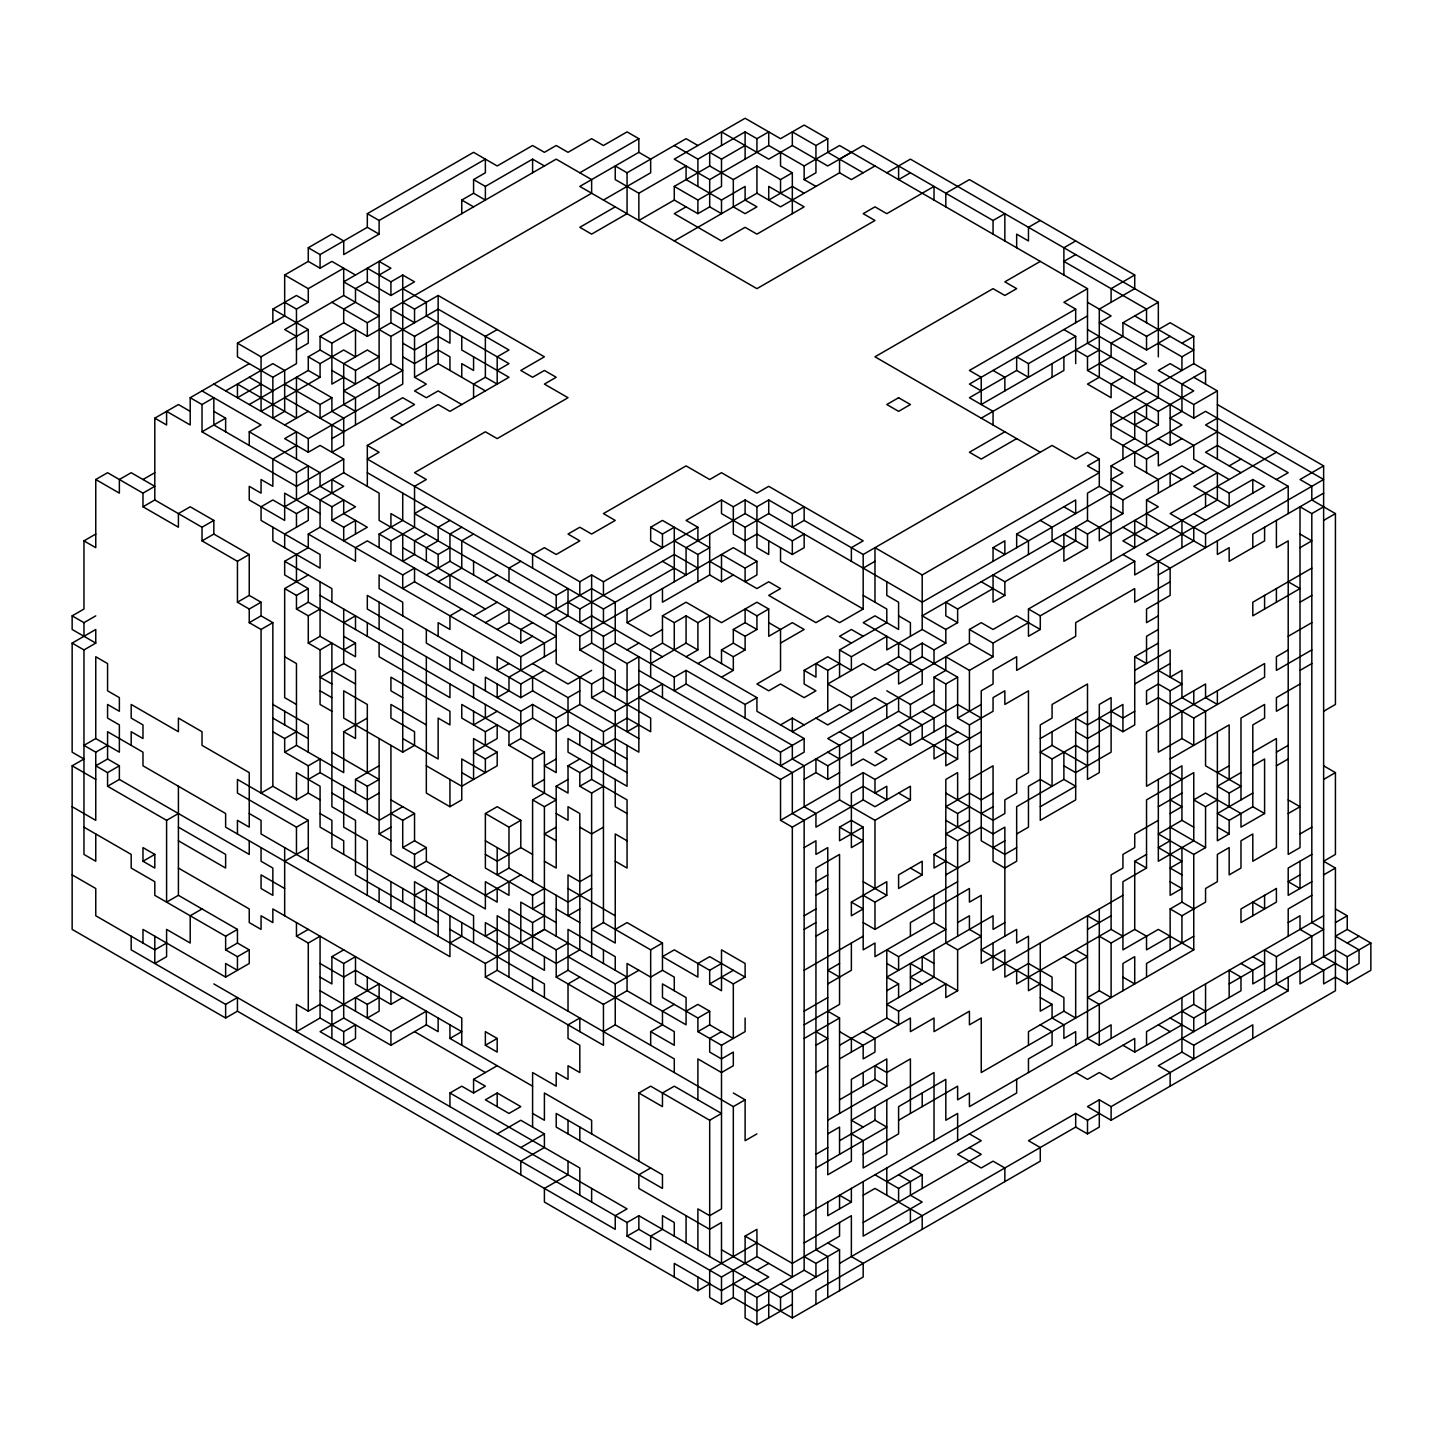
<?xml version="1.0" encoding="UTF-8"?>
<svg xmlns="http://www.w3.org/2000/svg" width="1443" height="1443" viewBox="0 0 1443 1443"><rect width="100%" height="100%" fill="white"/><g stroke="black" fill="none" stroke-linecap="round" stroke-linejoin="round"><path stroke-width="1.5" d="M331.89 302.29L367.316 322.745L379.112 315.927L343.705 295.472L343.705 268.218L308.279 288.654L308.279 302.29L296.464 309.109L296.464 363.636L272.853 377.272L237.446 356.818L237.446 343.181L284.668 315.927L284.668 275.018L308.279 261.399L308.279 247.763L331.89 234.127L343.705 240.945L343.705 254.581L379.112 234.127L379.112 220.49L485.371 159.145L485.371 172.781L473.575 179.599L473.575 193.236L461.76 200.054L461.76 213.672M379.112 234.127L367.316 227.309L367.316 213.672L473.575 152.327L497.186 165.963L532.593 145.509L544.408 152.327L556.204 145.509L568.019 152.327L591.63 138.69L603.445 145.509L627.056 131.89L638.852 138.69L638.852 152.327L650.667 159.145L650.667 172.781L603.445 200.054M308.279 247.763L320.075 254.581L367.316 227.309M308.279 261.399L320.075 268.218L331.89 261.399L355.501 275.018M272.853 322.745L272.853 309.109L296.464 295.472L308.279 302.29M473.575 179.599L485.371 186.418L532.593 159.145L544.408 165.963M343.705 295.472L284.668 329.563L296.464 336.381M367.316 281.836L367.316 268.218L390.927 281.836L402.723 275.018L414.538 281.836L390.927 295.472L367.316 281.836L355.501 288.654L355.501 302.29L343.705 309.109L343.705 322.745L367.316 336.381L390.927 322.745L390.927 309.109L591.63 193.236L591.63 179.599L556.204 159.145L343.705 281.836L379.112 302.29M379.112 275.018L390.927 268.218L379.112 261.399L379.112 370.454M202.02 527.236L202.02 540.872L237.446 561.309L237.446 602.218L249.242 595.4L249.242 554.491L213.835 534.054L213.835 520.418L202.02 527.236L154.798 499.963L154.798 418.163L178.409 404.545L190.205 411.345M154.798 418.163L166.594 424.982L166.594 411.345L190.205 424.982L190.205 397.727L249.242 363.636M237.446 343.181L261.057 356.818L308.279 329.563L308.279 343.181L296.464 350M579.815 172.781L638.852 138.69M190.205 397.727L202.02 404.527L213.835 397.727L213.835 424.982L296.464 472.691L308.279 465.891L308.279 493.145L331.89 506.782L343.705 499.963L343.705 513.6L367.316 527.236L343.705 540.872L343.705 527.236L355.501 520.418L355.501 534.054M225.631 390.909L272.853 363.636L284.668 370.454L284.668 411.345L272.853 418.163L272.853 377.272M331.89 370.454L355.501 384.091L355.501 370.454L320.075 350L320.075 336.381L343.705 322.745M638.852 152.327L579.815 186.418L756.926 288.654L874.981 220.49L863.185 213.672L874.981 206.854L886.796 213.672L934.018 186.418L934.018 200.054M95.761 479.509L107.576 472.709L142.983 493.145L154.798 486.327L131.187 472.709L119.372 479.509L119.372 493.145L95.761 479.509L95.761 547.691L83.965 540.872L83.965 609.036L72.15 615.854L72.15 629.473L95.761 643.109L95.761 629.473L72.15 643.109L72.15 752.182L83.965 759L72.15 765.8L72.15 929.4L225.631 1018.018L237.446 1011.2L615.241 1229.328L615.241 1215.691L627.056 1208.873L320.075 1031.655L343.705 1018.018L390.927 1045.273L426.334 1024.837L438.149 1031.655L438.149 1018.018M261.057 384.091L237.446 397.727L237.446 384.091L296.464 418.163L296.464 377.272L331.89 397.727L331.89 411.345L343.705 418.163L343.705 445.436L331.89 452.254L331.89 424.982M249.242 404.545L308.279 370.454L308.279 356.818L320.075 350M320.075 336.381L331.89 343.181L355.501 329.563L355.501 356.818L343.705 350L320.075 363.636L308.279 356.818M792.333 213.672L792.333 172.781L780.537 179.599L756.926 165.963L733.315 179.599L733.315 206.854L745.111 213.672L756.926 206.854L745.111 200.054L745.111 186.418L721.5 200.054L686.074 179.599L686.074 165.963L638.852 193.236L615.241 179.599L615.241 165.963L627.056 172.781L686.074 138.69L697.889 145.509M202.02 404.527L202.02 431.8L225.631 418.163L225.631 431.8M402.723 302.29L414.538 309.109L438.149 295.472L544.408 356.818L520.797 370.454L532.593 377.272L544.408 370.454L556.204 377.272L544.408 384.091L568.019 397.727L497.186 438.618L485.371 431.8L414.538 472.691L426.334 479.509L414.538 486.327L414.538 527.236L390.927 540.854L379.112 534.054L379.112 547.673M142.983 479.509L154.798 472.709M320.075 363.636L320.075 377.272L261.057 411.345L261.057 356.818M379.112 329.563L390.927 336.381L438.149 309.109L508.982 350L497.186 356.818L497.186 384.091L485.371 377.272L473.575 384.091L473.575 397.727M615.241 206.854L579.815 227.309L591.63 234.127L627.056 213.672L627.056 172.781M674.278 145.509L697.889 159.145L745.111 131.89L756.926 138.69L768.722 131.89L768.722 145.509L709.685 179.599L674.278 159.145L745.111 118.254L780.537 138.69L804.148 125.072L827.759 138.69L827.759 152.327L863.185 172.781M249.242 445.436L249.242 431.8L261.057 424.982L202.02 390.909M343.705 377.272L331.89 384.091L331.89 343.181M355.501 370.454L379.112 356.818L367.316 350L343.705 363.636L343.705 404.545L355.501 411.345M390.927 322.745L414.538 336.381L438.149 322.745M638.852 193.236L638.852 220.49L674.278 200.054L674.278 186.418L709.685 165.963L733.315 179.599M709.685 165.963L709.685 152.327L721.5 159.145L745.111 145.509M83.965 540.872L95.761 534.054M142.983 493.145L142.983 506.782L154.798 499.963M284.668 424.982L308.279 411.345M284.668 384.091L320.075 404.527L331.89 397.727M320.075 404.527L320.075 418.163L402.723 370.454L390.927 363.636L343.705 390.909L355.501 397.727L355.501 424.982M686.074 206.854L674.278 213.672L721.5 240.945L745.111 227.309L756.926 234.127L804.148 206.854L768.722 186.418L768.722 200.054L792.333 186.418L804.148 193.236M674.278 186.418L697.889 200.054L721.5 186.418L721.5 159.145M827.759 138.69L815.944 145.509L792.333 131.89L792.333 145.509L768.722 159.145L721.5 131.89L721.5 145.509M296.464 445.436L272.853 459.072L272.853 486.327L261.057 479.509L261.057 493.145L249.242 486.327L249.242 499.963L284.668 520.418L284.668 493.145L320.075 513.6M213.835 384.091L308.279 438.618L402.723 384.091L402.723 275.018M414.538 336.381L414.538 377.272L438.149 363.636L485.371 390.909M497.186 329.563L485.371 336.381L485.371 377.272M674.278 200.054L697.889 213.672L709.685 206.854L721.5 213.672L721.5 200.054M296.464 459.072L296.464 431.8L284.668 438.618L308.279 452.254L320.075 445.436L343.705 459.072L343.705 472.709L379.112 493.145L379.112 520.418L438.149 554.491L449.945 547.673M331.89 438.618L402.723 397.727L414.538 404.545L390.927 418.163L402.723 424.982M674.278 240.945L756.926 193.236L780.537 206.854L839.555 172.781L839.555 159.145L851.37 152.327M768.722 145.509L804.148 165.963L839.555 145.509L1087.499 288.654L1087.499 343.181L1193.758 404.545L1217.369 390.909L1217.369 459.072M804.148 165.963L804.148 179.599L815.944 172.781L815.944 145.509M202.02 540.872L213.835 534.054M343.705 459.072L296.464 486.327L202.02 431.8M367.316 486.327L367.316 445.436L438.149 404.527L449.945 411.345L508.982 377.272L461.76 350L461.76 336.381M497.186 370.454L508.982 363.636L426.334 315.927L426.334 302.29L402.723 288.654M72.15 615.854L83.965 622.654L95.761 615.854M284.668 506.782L343.705 472.709M874.981 165.963L851.37 179.599L839.555 172.781M272.853 527.236L272.853 540.872L320.075 568.127L320.075 554.491L261.057 520.418L261.057 506.782L272.853 499.963L296.464 513.6L308.279 506.782L308.279 520.418L284.668 534.054L284.668 547.673M886.796 172.781L910.407 159.145L1158.332 302.29L1158.332 356.818M72.15 643.109L83.965 649.927L95.761 643.109M237.446 561.309L249.242 554.491M910.407 172.781L898.592 179.599L898.592 165.963M520.797 724.909L308.279 602.218L308.279 588.582L284.668 574.945L284.668 561.309L308.279 547.673L308.279 534.054L320.075 527.236L320.075 499.963L343.705 486.327L331.89 479.509L331.89 493.145M331.89 506.782L331.89 520.418L355.501 506.782L320.075 486.327L320.075 472.709L249.242 431.8M237.446 602.218L249.242 609.036L261.057 602.218L261.057 615.836L272.853 622.654L272.853 786.255L296.464 799.891L308.279 793.073L320.075 799.891M296.464 704.455L284.668 697.636L284.668 588.582L308.279 574.945M379.112 534.054L402.723 520.418L402.723 493.145M426.334 506.782L414.538 513.6L556.204 595.4L568.019 588.582L568.019 615.836L556.204 622.654L556.204 663.564L591.63 684L603.445 677.182L627.056 690.818L638.852 684L792.333 772.618L792.333 813.509L804.148 820.327L804.148 1270.219L756.926 1297.491L733.315 1283.855M249.242 609.036L249.242 622.654L261.057 615.836M284.668 588.582L296.464 595.4L308.279 588.582M249.242 622.654L261.057 629.473L272.853 622.654M296.464 595.4L296.464 609.036L308.279 602.218M426.334 534.054L414.538 540.854L414.538 554.491L402.723 561.309L402.723 534.054M449.945 520.418L438.149 527.236L438.149 540.854L426.334 547.673L426.334 561.309M461.76 527.236L449.945 534.054L449.945 561.309L426.334 574.945M792.333 145.509L827.759 165.963L863.185 145.509L993.055 220.49L1004.851 213.672L1004.851 240.945M95.761 738.545L95.761 656.745L107.576 663.564L107.576 690.818L119.372 697.636L119.372 711.273L107.576 704.455L107.576 718.091L119.372 724.909L119.372 752.182L95.761 738.545L83.965 745.364L95.761 752.182L107.576 745.364M296.464 609.036L308.279 615.836L320.075 609.036M320.075 527.236L402.723 574.945L414.538 568.127L414.538 581.763L520.797 643.109L532.593 636.291M473.575 534.054L461.76 540.854L461.76 568.127L438.149 581.763M119.372 765.8L107.576 759L95.761 765.8L107.576 772.618L119.372 765.8L119.372 779.436L249.242 854.418L249.242 840.782M308.279 615.836L308.279 643.109L320.075 636.291L355.501 656.745L355.501 643.109L343.705 636.291M343.705 622.654L355.501 615.836L355.501 629.473M414.538 581.763L402.723 588.582L402.723 574.945M1040.277 220.49L1028.462 227.309L1028.462 240.945L1016.666 234.127L1016.666 247.763M308.279 643.109L320.075 649.927L331.89 643.109L331.89 806.709L355.501 820.346L355.501 874.873L438.149 922.582M107.576 772.618L107.576 786.255L119.372 779.436M343.705 649.927L355.501 643.109M343.705 609.036L343.705 663.564L320.075 677.2L331.89 684M485.371 581.763L497.186 574.945M520.797 561.309L508.982 568.127L508.982 581.763M1040.277 261.399L1004.851 281.836L1016.666 288.654L1004.851 295.472L993.055 288.654L874.981 356.818L1040.277 452.254M1075.684 240.945L1063.888 247.763L1063.888 275.018M461.76 609.018L449.945 615.836L449.945 629.473L438.149 622.654L438.149 636.291M1075.684 254.581L1063.888 261.399L1146.536 309.109L1146.536 322.745M473.575 615.836L497.186 602.218M272.853 731.727L284.668 738.545L296.464 731.727M485.371 622.654L508.982 609.018L508.982 622.654L497.186 629.473M674.278 581.763L674.278 527.236L662.463 534.036L662.463 547.673L650.667 540.854L650.667 527.236L662.463 520.418L709.685 547.673L697.889 554.491L674.278 540.854M107.576 786.255L166.594 820.346L178.409 813.527M284.668 738.545L284.668 752.182L296.464 745.364L343.705 772.618L343.705 731.727L367.316 718.091M367.316 445.436L379.112 452.254L367.316 459.072L579.815 581.763L591.63 574.945L603.445 581.763L697.889 527.236L697.889 540.854M792.333 513.6L792.333 527.236L804.148 520.418L804.148 506.782L792.333 513.6L768.722 499.963L756.926 506.782L745.111 499.963L733.315 506.782L721.5 499.963L686.074 520.418L697.889 527.236M1087.499 288.654L1063.888 302.29L1075.684 309.109L1075.684 322.745M532.593 622.654L520.797 629.473L520.797 643.109M544.408 615.836L591.63 588.582L615.241 602.218L615.241 643.109L603.445 649.927M1075.684 309.109L969.425 370.454L981.24 377.272L981.24 404.527L1099.295 336.381M1122.925 377.272L1111.11 384.091L1111.11 397.727L1087.499 384.091L1099.295 377.272L1099.295 309.109L1134.721 288.654L1134.721 275.018L1111.11 288.654L1111.11 302.29M568.019 602.218L579.815 609.018L674.278 554.491L697.889 568.127M733.315 506.782L733.315 534.054L745.111 540.854L756.926 534.054L792.333 554.491L804.148 547.673L804.148 534.054L792.333 540.854L745.111 513.6L686.074 547.673L686.074 574.945L662.463 561.309M1087.499 315.927L969.425 384.091L981.24 390.909M142.983 861.237L154.798 854.418L154.798 868.055L142.983 861.237L142.983 847.6L154.798 854.418M272.853 786.255L261.057 793.073L261.057 629.473M284.668 752.182L308.279 765.8L320.075 758.982L320.075 772.618L308.279 779.436M508.982 663.564L497.186 670.382L497.186 656.745L568.019 697.636L579.815 690.818M402.723 615.836L402.723 602.218L379.112 588.582L379.112 574.945L520.797 656.745L556.204 636.291L402.723 547.673M367.316 472.691L603.445 609.018L674.278 568.127M745.111 554.491L745.111 527.236L768.722 513.6L768.722 499.963M1075.684 363.636L1075.684 336.381L1028.462 363.636L1028.462 377.272L1016.666 370.454L969.425 397.727L993.055 411.345L993.055 424.982M556.204 649.927L508.982 677.182L508.982 690.818L497.186 697.636L497.186 684M615.241 697.636L615.241 670.382L579.815 649.927L579.815 636.291L733.315 547.673L756.926 561.309L756.926 574.945L745.111 581.763L745.111 568.127L721.5 554.491L721.5 581.763L733.315 574.945M1099.295 350L1087.499 356.818L1087.499 370.454L1111.11 356.818L1111.11 343.181L1122.925 336.381L1122.925 322.745L1158.332 302.29M355.501 793.073L355.501 779.436L379.112 765.8M367.316 772.618L367.316 704.455L343.705 690.818L343.705 718.091L402.723 752.164L414.538 745.364L414.538 731.727L390.927 718.091L390.927 704.455L426.334 724.909M402.723 752.164L402.723 629.473L367.316 609.036L367.316 595.4L520.797 684L544.408 670.382M579.815 649.927L591.63 643.109L627.056 663.564L638.852 656.745L638.852 752.164L615.241 738.545L591.63 752.164M390.927 527.236L390.927 513.6L603.445 636.291L615.241 629.473M627.056 609.018L627.056 622.654L650.667 609.018L650.667 595.4M721.5 581.763L709.685 574.945L662.463 602.218L662.463 588.582M981.24 418.163L1063.888 370.454L1063.888 356.818M83.965 827.164L131.187 854.418L131.187 868.055L154.798 881.691L154.798 895.327L225.631 936.218L225.631 949.855L237.446 943.037L237.446 929.4L178.409 895.327L166.594 902.128L166.594 820.346M308.279 820.346L237.446 779.436L237.446 793.073L296.464 827.146L308.279 820.346L308.279 861.237M355.501 779.436L367.316 786.255L379.112 779.436L331.89 752.182M497.186 711.273L473.575 724.909L473.575 711.273M485.371 690.818L485.371 677.182L520.797 697.636L532.593 690.818L532.593 677.182M650.667 677.182L650.667 649.927L662.463 643.109L662.463 615.836L686.074 602.218L721.5 622.654L756.926 602.218L768.722 609.018L768.722 636.291L792.333 622.654L804.148 629.473L780.537 643.109M745.111 568.127L756.926 561.309M1122.925 322.745L1146.536 336.381L1170.147 322.745L1193.758 336.381L1193.758 363.636L1158.332 384.091L1158.332 397.727L1111.11 424.982L1158.332 452.254L1158.332 465.891L1217.369 431.8M379.112 793.073L367.316 799.891L320.075 772.618M532.593 881.691L532.593 799.891L544.408 793.073L544.408 752.164L532.593 758.982L508.982 745.364L508.982 731.727L461.76 704.455L461.76 718.091L485.371 731.727L497.186 724.909L497.186 738.545L473.575 752.164L485.371 758.982L497.186 752.164L497.186 765.8L461.76 786.255L426.334 765.8M320.075 595.4L520.797 711.273L532.593 704.455L556.204 718.091L579.815 704.455L579.815 677.182M591.63 670.382L568.019 684L532.593 663.564M627.056 649.927L638.852 643.109M662.463 629.473L650.667 636.291L627.056 622.654M662.463 615.836L674.278 622.654L686.074 615.836L697.889 622.654L709.685 615.836L709.685 656.745L733.315 670.382L733.315 656.745L745.111 649.927L745.111 636.291L756.926 629.473L756.926 615.836L768.722 609.018M1004.851 431.8L969.425 452.254L981.24 459.072L1016.666 438.618M1087.499 302.29L1111.11 315.927L1099.295 322.745L1146.536 350L1170.147 336.381M202.02 908.946L190.205 915.764L190.205 943.037L166.594 929.4L166.594 956.673L154.798 963.491L154.798 936.218M284.668 861.237L308.279 847.6M508.982 731.727L532.593 718.091L532.593 704.455M1181.943 343.181L1193.758 336.381M166.594 943.037L154.798 949.855L95.761 915.764L95.761 888.509L72.15 874.873M402.723 806.709L379.112 820.346L331.89 793.073M508.982 745.364L520.797 738.545L544.408 752.164M591.63 684L591.63 697.636L603.445 690.818L650.667 718.091L650.667 731.727L627.056 718.091L603.445 731.727L603.445 745.346M650.667 663.564L686.074 643.109L697.889 649.927L697.889 622.654M1158.332 343.181L1181.943 356.818L1193.758 350L1134.721 315.927M379.112 738.545L379.112 833.964L390.927 827.146M402.723 820.346L414.538 813.527L414.538 840.782L402.723 847.6L402.723 820.346L390.927 813.527M627.056 758.982L568.019 724.909L556.204 731.727L532.593 718.091M686.074 656.745L697.889 649.927M721.5 663.564L721.5 649.927L733.315 643.109L733.315 629.473L745.111 622.654L756.926 629.473M804.148 520.418L863.185 554.491L1052.073 445.436L1075.684 459.072L1087.499 452.254L1099.295 459.072L1099.295 486.327L1122.925 499.963L1181.943 465.891L1193.758 472.709M1158.332 452.254L1146.536 459.072L1111.11 438.618L1111.11 411.345L1146.536 390.909M225.631 936.218L237.446 929.4M426.334 656.745L426.334 793.073L449.945 806.709L461.76 799.891L461.76 758.982L485.371 772.618L485.371 758.982M591.63 697.636L615.241 711.273L662.463 684L662.463 697.636M615.241 643.109L674.278 677.182L686.074 670.382L745.111 704.455L756.926 697.636L756.926 711.273L804.148 738.545L804.148 752.164L780.537 765.8L780.537 752.164L804.148 738.545M697.889 663.564L709.685 656.745M863.185 568.127L874.981 561.309M1205.554 384.091L1205.554 370.454L1181.943 384.091L1181.943 411.345L1170.147 418.163L1181.943 424.982L1111.11 465.891L1111.11 561.309M556.204 758.982L544.408 765.8L556.204 772.618L556.204 718.091M945.814 793.073L993.055 820.327L1004.851 813.527L1004.851 799.891L1016.666 793.073L1016.666 779.436L1028.462 772.618L1028.462 690.818L1004.851 704.455L1004.851 690.818L993.055 697.636L993.055 711.273L969.425 724.909L957.629 718.091L957.629 677.182L922.203 656.745L851.37 697.636L827.759 684L863.185 663.564L874.981 670.382L898.592 656.745L922.203 670.382L922.203 684L827.759 738.545L839.555 745.346L839.555 799.891L874.981 820.327L910.407 799.891L910.407 786.255L874.981 806.709L863.185 799.891L815.944 827.146L815.944 813.509L804.148 806.709L804.148 765.8L792.333 758.982L792.333 745.346L686.074 684L674.278 690.818L674.278 677.182M1134.721 424.982L1146.536 418.163L1146.536 404.545M1087.499 370.454L1158.332 411.345L1193.758 390.909L1158.332 370.454L1170.147 363.636L1181.943 370.454L1181.943 356.818M544.408 888.509L532.593 895.309L485.371 868.055L485.371 813.527L497.186 806.709L520.797 820.327L520.797 847.6L532.593 854.418M532.593 758.982L532.593 786.255L544.408 779.436M544.408 861.237L556.204 868.055L556.204 786.255L568.019 793.073L568.019 765.8L579.815 758.982M638.852 724.909L627.056 731.727L627.056 663.564M721.5 677.182L733.315 670.382M1099.295 459.072L1087.499 465.891L1099.295 472.691L922.203 574.945L874.981 547.673L874.981 602.218M1111.11 411.345L1146.536 431.8L1158.332 424.982L1158.332 411.345M225.631 949.855L237.446 956.673L249.242 949.855L249.242 963.491L225.631 977.109L142.983 929.4L142.983 943.037M414.538 854.418L426.334 847.6L426.334 861.237L414.538 868.055L414.538 854.418L402.723 847.6M296.464 922.582L296.464 936.218L308.279 929.4M556.204 786.255L568.019 779.436M568.019 765.8L579.815 772.618L591.63 765.8M863.185 554.491L863.185 609.018L839.555 622.654L827.759 615.836L815.944 622.654L768.722 595.4L780.537 588.582L768.722 581.763L756.926 588.582L709.685 561.309M1099.295 363.636L1193.758 418.163L1205.554 411.345L1323.628 479.509L1158.332 574.945M296.464 936.218L308.279 943.037L320.075 936.218L320.075 1018.018L296.464 1031.655L296.464 1004.382L308.279 1011.2L320.075 1004.382L331.89 1011.2L379.112 983.928L379.112 1011.2L367.316 1018.018L367.316 1004.382L355.501 997.564L355.501 1011.2M485.371 813.527L508.982 827.146L520.797 820.327M532.593 799.891L544.408 806.709L556.204 799.891L532.593 786.255M579.815 772.618L579.815 786.255L591.63 779.436L627.056 799.891L627.056 868.055L615.241 861.237M993.055 547.673L1004.851 540.854L1004.851 554.491L993.055 547.673L993.055 561.309M1016.666 547.673L1016.666 534.054L1075.684 499.963L1075.684 513.6L1063.888 506.782M1099.295 486.327L1087.499 493.145L1087.499 520.418L1111.11 534.054M1158.332 438.618L1170.147 445.436L1181.943 438.618M1217.369 418.163L1205.554 424.982L1288.202 472.709L1276.406 479.509M131.187 936.218L131.187 949.855L225.631 1004.382L237.446 997.564L237.446 1011.2M414.538 895.309L426.334 888.509L426.334 915.764M449.945 874.873L438.149 881.691L438.149 936.218M579.815 786.255L591.63 793.073L603.445 786.255M768.722 622.654L780.537 629.473L780.537 670.382L756.926 684L768.722 690.818L780.537 684L804.148 697.636L815.944 690.818L804.148 684L804.148 670.382L827.759 656.745L851.37 670.382L851.37 656.745L886.796 636.291L886.796 649.927L922.203 629.473L945.814 643.109L945.814 629.473L922.203 615.836L1087.499 520.418M839.555 677.182L839.555 649.927L886.796 622.654L886.796 609.018L863.185 595.4M320.075 977.109L331.89 983.928L331.89 956.673L343.705 949.855M520.797 847.6L497.186 861.237L485.371 854.418M556.204 827.146L544.408 833.964L556.204 840.782M804.148 670.382L815.944 677.182L815.944 663.564L827.759 670.382L839.555 663.564M331.89 956.673L343.705 963.491L355.501 956.673L355.501 983.928L390.927 1004.382L402.723 997.564M508.982 827.146L508.982 868.055L497.186 874.873L497.186 847.6M957.629 609.018L957.629 622.654L945.814 615.836L945.814 602.218L957.629 609.018L993.055 588.582M1004.851 581.763L1004.851 595.4L993.055 602.218L993.055 574.945L1004.851 581.763L1075.684 540.854L1075.684 527.236L1087.499 534.054L1122.925 513.6L1122.925 499.963M1158.332 534.054L1134.721 520.418L1134.721 547.673L1122.925 540.872L1146.536 527.236L1146.536 499.963L1205.554 465.891M485.371 895.309L520.797 874.873M603.445 827.146L591.63 833.964L579.815 827.146M780.537 724.909L792.333 718.091L804.148 724.909M886.796 581.763L886.796 595.4L898.592 602.218L898.592 629.473L874.981 615.836L863.185 622.654L910.407 649.927L922.203 643.109L934.018 649.927L945.814 643.109M945.814 629.473L957.629 622.654M1087.499 547.673L1063.888 561.309L1063.888 534.054L1087.499 547.673L1087.499 534.054M1229.165 465.891L1240.98 459.072M886.796 663.564L898.592 670.382L898.592 684L969.425 643.109L969.425 629.473L981.24 622.654L993.055 629.473L1016.666 615.836L1040.277 629.473L1040.277 615.836L1134.721 561.309L1134.721 574.945L1193.758 540.854L1193.758 527.236M1276.406 452.254L1170.147 513.6L1205.554 534.054L1288.202 486.327L1288.202 513.6M449.945 943.037L461.76 936.218L461.76 922.582M1040.277 629.473L1028.462 636.291L1028.462 609.018L1217.369 499.963L1217.369 472.709L1193.758 486.327L1229.165 506.782L1229.165 493.145L1252.795 479.509L1264.591 486.327L1146.536 554.491L1170.147 568.127L1170.147 595.4L1146.536 609.036L1146.536 622.654L1158.332 615.836M367.316 1004.382L379.112 997.564M497.186 929.4L485.371 936.218L485.371 922.582L556.204 963.473L579.815 949.855L579.815 813.527L568.019 806.709L568.019 820.327L556.204 813.527M544.408 902.128L532.593 908.946L532.593 895.309M591.63 874.873L579.815 881.691L568.019 874.873L568.019 915.764L579.815 908.946M945.814 711.273L934.018 704.455L934.018 677.182L945.814 670.382L945.814 656.745L969.425 670.382L993.055 656.745L993.055 643.109L1028.462 622.654M343.705 1031.655L355.501 1024.837L355.501 1038.455L343.705 1045.273L343.705 1031.655L320.075 1018.018M508.982 977.109L508.982 908.946L532.593 922.582L544.408 915.764M591.63 888.491L568.019 902.128L508.982 868.055M638.852 697.636L780.537 779.436L898.592 711.273L922.203 724.909L922.203 738.545L957.629 758.982L945.814 765.8L945.814 684L934.018 677.182M886.796 690.818L910.407 704.455L934.018 690.818M945.814 684L957.629 677.182M1335.424 908.946L1347.239 915.764L1347.239 929.4L1335.424 936.218L1359.035 949.855L1359.035 963.491L1347.239 970.291L1323.628 956.673L1323.628 465.891L1300.017 479.509L1311.813 486.327L1311.813 499.963L1335.424 513.6L1335.424 704.455L1323.628 711.273M532.593 936.218L544.408 929.4L627.056 977.109M804.148 779.436L815.944 772.618L827.759 779.436L839.555 772.618M815.944 772.618L815.944 758.982L827.759 765.8L934.018 704.455M721.5 963.473L709.685 970.291L709.685 983.928L721.5 990.746L721.5 949.855L745.111 963.473L745.111 977.109L733.315 983.928L733.315 1038.455L709.685 1024.819L709.685 1011.2L697.889 1018.018L662.463 997.564L662.463 983.928L686.074 997.564L686.074 1024.819L627.056 990.746L603.445 1004.382L603.445 1045.273L485.371 977.109L485.371 963.473L544.408 929.4L544.408 806.709M320.075 990.746L390.927 1031.655L426.334 1011.2L426.334 1024.837M485.371 977.109L497.186 970.291L733.315 1106.619L745.111 1099.8L745.111 1140.71L756.926 1133.891M1170.147 581.763L1134.721 602.218L1134.721 588.582L1075.684 622.654L1075.684 636.291L1016.666 670.382L1016.666 656.745L993.055 670.382L993.055 684L981.24 690.818L981.24 840.782L1004.851 854.418L1016.666 847.6M1323.628 493.145L1252.795 534.054L1252.795 547.673M497.186 970.291L497.186 915.764L556.204 949.855L568.019 943.037M627.056 990.746L627.056 963.473L650.667 977.109L662.463 970.291L662.463 943.037L650.667 949.855L603.445 922.582L591.63 929.4L615.241 943.037L615.241 833.964L627.056 840.782M780.537 779.436L780.537 820.327L863.185 772.618L874.981 779.436L957.629 731.727M898.592 738.545L910.407 745.346L945.814 724.909L969.425 738.545M957.629 718.091L981.24 704.455M1276.406 520.418L1276.406 547.673L1288.202 540.872L1288.202 854.418L1300.017 847.6L1300.017 506.782L1311.813 513.6L1323.628 506.782M615.241 929.4L627.056 922.582L662.463 943.037M780.537 820.327L792.333 827.146L839.555 799.891M1323.628 520.418L1335.424 513.6M449.945 1024.837L449.945 1038.455L461.76 1031.655L355.501 970.291L343.705 977.109L320.075 963.491M556.204 949.855L556.204 977.109L568.019 970.291L674.278 1031.637L674.278 1045.273L650.667 1031.637L650.667 1045.273M945.814 752.164L934.018 758.982L934.018 745.346M945.814 738.545L957.629 745.346L981.24 731.727M1158.332 629.473L1146.536 636.291L1146.536 663.564L1134.721 656.745L1134.721 724.909L1122.925 731.727L1099.295 718.091M1300.017 547.673L1311.813 540.872L1300.017 534.054M579.815 977.109L568.019 983.928L568.019 1011.2M804.148 847.6L815.944 840.782L815.944 854.418L827.759 847.6L827.759 1174.782L851.37 1161.164L851.37 1079.364L886.796 1058.909L886.796 1086.182L827.759 1120.255M863.185 827.146L839.555 840.782L839.555 827.146L851.37 820.327L863.185 827.146L863.185 949.855L874.981 943.037L874.981 956.655L934.018 922.582L945.814 929.4L898.592 956.655L886.796 949.855L886.796 1018.018L898.592 1024.837L898.592 1011.2L945.814 983.928L945.814 997.564L957.629 990.746L957.629 949.855L981.24 936.218L969.425 929.4L969.425 915.764L957.629 922.582M969.425 752.164L981.24 745.364M1134.721 656.745L1158.332 643.109M485.371 1045.273L497.186 1038.455L497.186 1052.091L485.371 1045.273L485.371 1031.637L497.186 1038.455M1134.721 670.382L1170.147 649.927L1170.147 677.2L1181.943 670.382L1181.943 697.636L1205.554 711.273L1205.554 765.8L1240.98 786.255L1229.165 793.073L1217.369 786.255L1240.98 772.618M1311.813 568.127L1252.795 602.218L1252.795 615.836L1300.017 588.582L1288.202 581.763M568.019 956.673L615.241 983.928L638.852 970.291M969.425 779.436L993.055 765.8L993.055 861.237L1004.851 868.055L1016.666 861.237L1016.666 806.709L1063.888 779.436L1075.684 786.255L1040.277 806.709M1040.277 738.545L1087.499 711.273M1134.721 684L1170.147 663.564M449.945 1106.619L449.945 1093L461.76 1086.182L473.575 1093L485.371 1086.182L473.575 1079.364L473.575 1093M473.575 1079.364L497.186 1065.728M815.944 881.691L827.759 874.873M1052.073 731.727L1052.073 745.364L1040.277 752.164L1052.073 758.982L1075.684 745.364L1087.499 752.164L1099.295 745.364M1300.017 602.218L1311.813 595.4M815.944 895.309L827.759 888.491M993.055 793.073L981.24 799.891L969.425 793.073L945.814 806.709L957.629 813.527L969.425 806.709M1111.11 724.909L1087.499 738.545L1075.684 731.727M1134.721 711.273L1122.925 718.091L1111.11 711.273M1181.943 711.273L1181.943 738.545L1193.758 745.364L1193.758 718.091L1158.332 697.636L1146.536 704.455L1146.536 690.818L1158.332 684L1170.147 690.818L1181.943 684L1158.332 670.382M497.186 1093L485.371 1099.819L508.982 1113.437L520.797 1106.619L497.186 1093L497.186 1106.619M603.445 1031.637L615.241 1024.837L674.278 1058.909L674.278 1072.546M804.148 915.764L815.944 908.946M969.425 820.327L945.814 833.964L957.629 840.782L981.24 827.146L993.055 833.964L1004.851 827.146L1004.851 936.218M981.24 813.527L993.055 806.709M1170.147 704.455L1205.554 684L1205.554 697.636L1217.369 704.455L1217.369 690.818M1288.202 636.291L1311.813 622.654M674.278 1004.382L662.463 1011.2L662.463 1024.837L650.667 1031.637M709.685 983.928L733.315 970.291M804.148 929.4L815.944 922.582M851.37 902.128L863.185 908.946L851.37 915.764L851.37 902.128L886.796 881.691L886.796 895.309L874.981 902.128L863.185 895.309M945.814 861.237L934.018 868.055L934.018 854.418L945.814 847.6M1288.202 649.927L1276.406 656.745L1276.406 670.382L1311.813 649.927M686.074 1011.2L697.889 1004.382L709.685 1011.2M815.944 936.218L827.759 929.4M922.203 874.873L898.592 888.491L898.592 874.873L922.203 861.237L922.203 874.873L910.407 868.055M1193.758 718.091L1264.591 677.2L1264.591 663.564L1146.536 731.727L1146.536 786.255L1181.943 765.8L1181.943 820.346L1193.758 827.164M497.186 1133.891L520.797 1120.255L544.408 1133.891L544.408 1147.528L520.797 1161.164L520.797 1174.782M945.814 874.873L969.425 861.237L969.425 724.909M993.055 847.6L1004.851 840.782M1016.666 833.964L1028.462 827.146L1028.462 786.255L1040.277 779.436L1052.073 786.255L1052.073 758.982M1181.943 738.545L1158.332 752.164L1158.332 561.309M1300.017 670.382L1311.813 663.564M697.889 1018.018L697.889 1031.637L709.685 1024.819M804.148 970.291L863.185 936.218M863.185 922.582L874.981 929.4L957.629 881.691M1170.147 758.982L1229.165 724.909L1229.165 779.436M1300.017 684.018L1276.406 697.636L1276.406 711.273L1288.202 704.455M520.797 1147.528L544.408 1133.891M721.5 1031.637L709.685 1038.455L709.685 1052.091L721.5 1058.909L733.315 1052.091L733.315 1065.728L721.5 1072.546L697.889 1058.909L697.889 1099.8M839.555 963.473L827.759 970.291L839.555 977.109M638.852 1093L650.667 1086.182L709.685 1120.255L721.5 1113.437L674.278 1086.182L662.463 1093L662.463 1106.619L638.852 1093L638.852 1161.164M697.889 1031.637L721.5 1045.273L745.111 1031.637L745.111 1018.018M827.759 983.928L851.37 970.291L851.37 943.037M804.148 1011.2L827.759 997.564M1158.332 806.709L1181.943 793.073M1217.369 772.618L1229.165 765.8M1252.795 752.182L1276.406 738.545L1276.406 847.6L1252.795 861.237L1252.795 833.964L1240.98 840.782L1240.98 868.055L1229.165 874.873L1229.165 847.6L1217.369 854.418L1217.369 881.691L1205.554 888.509L1205.554 902.128L1181.943 915.764L1170.147 908.946L1170.147 949.855M804.148 1024.819L839.555 1004.382L839.555 854.418L815.944 868.055L815.944 1249.764L827.759 1256.582L827.759 1297.491M1158.332 820.346L1134.721 833.964L1134.721 847.6L1122.925 854.418L1122.925 868.055L1111.11 874.873L1111.11 929.4L1016.666 983.928L1016.666 970.291M1170.147 813.527L1181.943 806.709L1170.147 799.891M1252.795 765.8L1264.591 758.982L1264.591 813.527L1240.98 827.146L1240.98 813.527L1205.554 793.073L1193.758 799.891L1205.554 806.709L1217.369 799.891M1276.406 752.182L1288.202 745.364M804.148 1038.455L839.555 1018.018L839.555 1113.437M886.796 990.746L898.592 983.928L898.592 997.564M1004.851 922.582L993.055 929.4L993.055 915.764L886.796 977.109L898.592 983.928M1181.943 820.346L1158.332 833.964L1193.758 854.418L1205.554 847.6L1205.554 806.709M1276.406 765.8L1288.202 758.982M815.944 1045.273L827.759 1038.455L815.944 1031.637M1099.295 936.218L1111.11 943.037L1134.721 929.4L1134.721 861.237L1146.536 854.418M1170.147 840.782L1158.332 847.6L1181.943 861.237L1170.147 868.055L1181.943 874.873M1252.795 793.073L1217.369 813.527L1229.165 820.346L1252.795 806.709L1264.591 813.527M839.555 1045.273L886.796 1018.018M1158.332 779.436L1158.332 861.237L1193.758 840.782L1193.758 772.618L1146.536 799.891L1146.536 868.055L1122.925 881.691L1122.925 949.855L1158.332 929.4L1193.758 949.855L981.24 1072.546L981.24 1018.018L969.425 1024.837L969.425 1011.2L934.018 1031.637L934.018 1018.018L910.407 1031.637L910.407 1018.018L839.555 1058.909M815.944 1072.546L827.759 1065.728M1122.925 895.309L993.055 970.291L993.055 943.037M1229.165 820.346L1229.165 833.964L1217.369 840.782L1217.369 731.727M1323.628 779.436L1335.424 772.618L1335.424 854.418L1323.628 861.237L1335.424 868.055L1335.424 990.746L1111.11 1120.255L1087.499 1106.619L1099.295 1099.819L1111.11 1106.619L1252.795 1024.837L1252.795 1038.455M650.667 1167.964L638.852 1174.782L638.852 1188.419L709.685 1229.328L721.5 1222.51L721.5 1263.401M1087.499 929.4L1111.11 915.764M1288.202 813.527L1300.017 806.709L1288.202 799.891M213.835 983.928L627.056 1222.51L638.852 1215.691L780.537 1297.491L827.759 1270.219M839.555 1099.8L874.981 1079.364L886.796 1086.182M1040.277 983.928L1028.462 990.746L1028.462 936.218L1016.666 943.037L1016.666 929.4L981.24 949.855L1063.888 997.564L1063.888 1011.2L1028.462 1031.637L1028.462 1045.273M1063.888 956.673L1075.684 963.473L1087.499 956.673L1075.684 949.855M1170.147 908.946L1181.943 902.128L1193.758 908.946M1300.017 833.964L1311.813 827.164M627.056 1222.51L627.056 1236.146L638.852 1229.328L721.5 1277.037L756.926 1256.582L792.333 1277.037L792.333 827.146M827.759 1133.891L839.555 1127.073L839.555 1154.346M1075.684 1045.273L1075.684 1031.655L1063.888 1038.455L1063.888 1024.837L1052.073 1018.018L1052.073 1004.382L1040.277 1011.2L1040.277 943.037M1170.147 936.218L1146.536 949.855L1146.536 936.218L1134.721 929.4M1311.813 854.418L1288.202 868.055L1288.202 895.327L1311.813 881.691M815.944 1154.346L827.759 1147.528M839.555 1140.71L874.981 1120.255L886.796 1127.073L815.944 1167.964M1111.11 943.037L1111.11 997.564L1099.295 990.746L1087.499 997.564L1099.295 1004.382L1099.295 1045.273L1087.499 1038.455L1087.499 915.764L1099.295 922.582M1193.758 936.218L1146.536 963.491L1146.536 977.109M1300.017 874.873L1288.202 881.691L1300.017 888.509L1300.017 861.237M898.592 1120.255L957.629 1086.182L957.629 1099.8L969.425 1093L969.425 1106.619L1111.11 1024.837L1111.11 1038.455M1323.628 874.873L1335.424 868.055M863.185 1154.346L898.592 1133.891L898.592 1106.619L945.814 1079.364L945.814 1120.255L957.629 1113.437L957.629 1140.71M1311.813 895.327L1288.202 908.946L1288.202 936.218M745.111 1263.401L745.111 1236.146L756.926 1229.328L756.926 1256.582M1288.202 922.582L1300.017 915.764L1300.017 929.4L1311.813 936.218L1311.813 963.491L1323.628 970.291L1323.628 983.928L1335.424 977.109L1347.239 983.928L1370.85 970.309L1370.85 943.037L1347.239 929.4M756.926 1242.946L709.685 1270.219L709.685 1297.491L721.5 1304.31L733.315 1297.491L756.926 1311.11L768.722 1304.31L792.333 1317.928L863.185 1277.037L863.185 1263.401L851.37 1256.582L851.37 1215.691L804.148 1242.946M804.148 1215.691L1016.666 1093L1016.666 1079.364M1099.295 1045.273L1323.628 915.764M851.37 1188.419L851.37 1202.055L827.759 1215.691L827.759 1202.055M863.185 1195.237L874.981 1188.419L922.203 1215.691L922.203 1229.328M886.796 1181.601L1134.721 1038.455L1134.721 1052.091L1122.925 1045.273M1193.758 990.746L1193.758 1004.382L1146.536 1031.655L1146.536 1045.273M1229.165 983.928L1264.591 963.491L1252.795 956.673M1264.591 990.746L1264.591 949.855L1276.406 956.673L1323.628 929.4L1311.813 922.582L1311.813 513.6M1335.424 922.582L1347.239 915.764M568.019 1161.164L568.019 1174.782L544.408 1188.419L544.408 1202.055L697.889 1290.673L709.685 1283.855M745.111 1277.037L721.5 1290.673L674.278 1263.401L674.278 1277.037M756.926 1270.219L768.722 1263.401M874.981 1174.782L898.592 1188.419L922.203 1174.782L922.203 1188.419M1134.721 1052.091L1181.943 1024.837M1181.943 1011.2L1193.758 1018.018L1240.98 990.746L1240.98 977.109L1229.165 970.291L1229.165 997.564M863.185 1222.51L981.24 1154.346L969.425 1147.528M1347.239 943.037L1359.035 936.218M804.148 1256.582L815.944 1263.401L839.555 1249.764L839.555 1290.673M1099.295 1113.437L1087.499 1120.255L1075.684 1113.437L1028.462 1140.71L1040.277 1147.528L1040.277 1161.164L815.944 1290.673L815.944 1304.31M1288.202 977.109L1288.202 990.746L1193.758 1045.273L1193.758 1058.909L1181.943 1052.091L1158.332 1065.728L1170.147 1072.546L1170.147 1086.182M1335.424 963.491L1300.017 983.928L1300.017 956.673L1252.795 983.928L1252.795 970.291L1240.98 963.491M1075.684 1072.546L1087.499 1079.364L1099.295 1072.546L1111.11 1079.364L1335.424 949.855L1347.239 956.673L1370.85 943.037M839.555 1263.401L1075.684 1127.073L1087.499 1133.891L1099.295 1127.073L1099.295 1099.819M721.5 1249.764L768.722 1277.037L745.111 1290.673L745.111 1317.928L756.926 1324.746L792.333 1304.31M1134.721 275.018L969.425 179.599L945.814 193.236L945.814 206.854M1193.758 363.636L1205.554 370.454M1193.758 377.272L1217.369 390.909M1087.499 329.563L1146.536 363.636L1134.721 370.454L1134.721 384.091M1217.369 404.545L1323.628 465.891M792.333 172.781L780.537 165.963L780.537 152.327M804.148 179.599L815.944 186.418M1063.888 329.563L1075.684 336.381M1075.684 350L1087.499 356.818M1288.202 486.327L1217.369 445.436L1205.554 452.254L1240.98 472.709M1158.332 424.982L1134.721 411.345L1134.721 438.618L1122.925 445.436L1122.925 459.072M1170.147 431.8L1193.758 445.436L1193.758 459.072L1229.165 479.509M1028.462 363.636L1016.666 356.818L1016.666 370.454M1217.369 486.327L1229.165 493.145M993.055 370.454L1004.851 377.272L1004.851 390.909M1181.943 479.509L1170.147 472.709L1170.147 486.327M1111.11 465.891L1122.925 472.709L1111.11 479.509L1122.925 486.327L922.203 602.218L768.722 513.6M1193.758 513.6L1205.554 520.418M1146.536 499.963L1158.332 506.782L1099.295 540.854L1099.295 527.236M1146.536 513.6L1205.554 547.673L1205.554 534.054M1111.11 506.782L1122.925 513.6M1122.925 527.236L1146.536 540.854M1122.925 554.491L1134.721 561.309M473.575 193.236L485.371 200.054L485.371 186.418M1040.277 520.418L1052.073 527.236L1052.073 540.854L1063.888 547.673M461.76 200.054L473.575 206.854M1016.666 534.054L1028.462 540.854L1028.462 554.491M367.316 213.672L379.112 220.49M1323.628 765.8L1335.424 772.618M981.24 581.763L1004.851 595.4M1028.462 609.018L1040.277 615.836M969.425 629.473L993.055 643.109M390.927 309.109L414.538 322.745L414.538 309.109M969.425 643.109L993.055 656.745M745.111 527.236L721.5 513.6L721.5 499.963M898.592 615.836L910.407 622.654L910.407 636.291M1170.147 772.618L1181.943 779.436M284.668 275.018L308.279 288.654M402.723 343.181L414.538 350L438.149 336.381L449.945 343.181L449.945 329.563M863.185 609.018L780.537 561.309L780.537 547.673M402.723 356.818L414.538 363.636L438.149 350L449.945 356.818L449.945 370.454M1217.369 827.146L1229.165 833.964M284.668 302.29L296.464 309.109M414.538 377.272L426.334 384.091L414.538 390.909L426.334 397.727L438.149 390.909L461.76 404.545M863.185 636.291L851.37 629.473L839.555 636.291L851.37 643.109M1052.073 745.364L1087.499 765.8M272.853 309.109L308.279 329.563M650.667 527.236L662.463 534.036M981.24 718.091L957.629 704.455L874.981 752.164L886.796 758.982L874.981 765.8L863.185 758.982L851.37 765.8L851.37 738.545L839.555 731.727M1063.888 765.8L1075.684 772.618L1111.11 752.164L1111.11 697.636L1099.295 704.455L1099.295 772.618L1087.499 779.436L1087.499 684L1052.073 704.455L1052.073 718.091L1040.277 724.909L1040.277 820.327L1075.684 799.891L1075.684 718.091L1087.499 724.909L1122.925 704.455L1122.925 731.727M1170.147 827.164L1205.554 847.6M367.316 377.272L379.112 384.091L379.112 397.727M839.555 649.927L851.37 656.745M756.926 615.836L745.111 609.018L745.111 622.654M922.203 711.273L934.018 718.091L934.018 731.727M308.279 370.454L320.075 377.272M733.315 629.473L745.111 636.291M898.592 724.909L910.407 731.727L910.407 745.346M1134.721 861.237L1146.536 868.055M1170.147 881.691L1181.943 888.509L1170.147 895.327L1170.147 690.818M733.315 643.109L745.111 649.927M249.242 377.272L272.853 390.909M284.668 397.727L343.705 431.8M721.5 649.927L733.315 656.745M815.944 718.091L827.759 724.909L874.981 697.636L886.796 704.455L886.796 718.091M1288.202 990.746L1276.406 983.928L1276.406 956.673M662.463 643.109L756.926 697.636M662.463 656.745L591.63 615.836L579.815 622.654L579.815 609.018M827.759 752.164L839.555 758.982M898.592 793.073L910.407 799.891M945.814 820.327L969.425 833.964M213.835 411.345L225.631 418.163M1111.11 929.4L1122.925 936.218M449.945 561.309L579.815 636.291M638.852 670.382L780.537 752.164M934.018 854.418L957.629 868.055M1193.758 1004.382L1205.554 1011.2M331.89 520.418L343.705 527.236M485.371 609.018L367.316 540.854L355.501 547.673L355.501 561.309L308.279 534.054M508.982 622.654L544.408 643.109L544.408 656.745M1122.925 977.109L1134.721 983.928L1134.721 956.673L1122.925 963.473L1122.925 990.746M839.555 827.146L863.185 840.782L851.37 847.6L851.37 793.073L863.185 786.255L886.796 799.891L886.796 786.255L874.981 793.073L874.981 779.436M1170.147 1018.018L1193.758 1031.655L1193.758 1018.018M1158.332 1024.837L1170.147 1031.655M1181.943 1038.455L1193.758 1045.273M579.815 704.455L638.852 738.545M532.593 690.818L603.445 731.727M863.185 881.691L886.796 895.309M213.835 520.418L190.205 506.782L178.409 513.6L178.409 527.236L142.983 506.782M284.668 561.309L331.89 588.582L331.89 602.218M957.629 949.855L945.814 943.037L945.814 779.436L957.629 772.618L957.629 799.891M1040.277 997.564L1052.073 1004.382M1063.888 1011.2L1075.684 1018.018L1075.684 963.473M627.056 772.618L568.019 738.545L568.019 752.164L627.056 786.255L627.056 745.346M934.018 963.473L922.203 956.673L922.203 970.291L910.407 977.109L922.203 983.928M1040.277 1024.837L1052.073 1031.637L1052.073 1045.273L1028.462 1058.909L1028.462 1072.546M957.629 990.746L910.407 963.473L910.407 990.746M249.242 595.4L261.057 602.218M627.056 813.527L615.241 806.709L615.241 779.436M886.796 963.473L898.592 970.291L898.592 956.655M343.705 663.564L355.501 670.382L355.501 738.545L343.705 731.727M402.723 697.636L390.927 690.818L390.927 677.2L449.945 711.273L449.945 724.909L438.149 718.091L438.149 758.982L402.723 738.545M497.186 752.164L473.575 738.545L473.575 779.436L461.76 772.618M331.89 670.382L355.501 684M284.668 656.745L296.464 663.564L296.464 745.364M898.592 1011.2L886.796 1004.382L934.018 977.109L934.018 949.855M320.075 690.818L331.89 697.636M331.89 711.273L320.075 704.455L320.075 649.927M827.759 1011.2L839.555 1018.018M863.185 1031.637L874.981 1038.455L874.981 1052.091L863.185 1058.909L863.185 1045.273L839.555 1031.637M272.853 704.455L308.279 724.909L308.279 752.182M745.111 977.109L709.685 956.655L697.889 963.473L697.889 977.109L662.463 956.655L674.278 949.855L709.685 970.291M272.853 718.091L308.279 738.545M485.371 840.782L508.982 854.418M568.019 888.491L615.241 915.764M721.5 977.109L733.315 983.928M390.927 799.891L414.538 813.527M969.425 1133.891L981.24 1140.71L957.629 1154.346L981.24 1167.982L993.055 1161.164L1004.851 1167.982L1004.851 1181.601M556.204 908.946L579.815 922.582M662.463 970.291L674.278 977.109L674.278 990.746M414.538 840.782L426.334 847.6M556.204 922.582L520.797 902.128L520.797 943.037M379.112 833.964L390.927 840.782M426.334 861.237L497.186 902.128L497.186 888.509M320.075 813.527L331.89 820.346L331.89 847.6L544.408 970.291L544.408 956.673M863.185 1127.073L851.37 1120.255L934.018 1072.546L934.018 1140.71M851.37 1133.891L863.185 1140.71L863.185 1167.964L886.796 1154.346L886.796 1099.8M910.407 1167.982L922.203 1174.782M556.204 977.109L603.445 1004.382M898.592 1174.782L910.407 1181.601L910.407 1195.237L922.203 1202.055L863.185 1236.146L863.185 1181.601M249.242 813.527L261.057 820.346L261.057 833.964L485.371 963.473M449.945 929.4L544.408 983.928L544.408 997.564M733.315 1093L745.111 1099.8M851.37 1202.055L839.555 1195.237L839.555 1208.873M72.15 765.8L95.761 779.436M178.409 827.164L225.631 854.418L225.631 868.055L178.409 840.782M284.668 888.509L261.057 874.873L261.057 888.509L272.853 895.327L272.853 868.055L261.057 861.237L261.057 847.6M72.15 806.709L95.761 820.346L95.761 752.182M178.409 868.055L249.242 908.946L249.242 922.582L261.057 929.4L261.057 915.764L272.853 922.582L272.853 908.946L461.76 1018.018L461.76 1045.273M827.759 1242.946L839.555 1249.764M449.945 1038.455L532.593 1086.182M414.538 1031.655L485.371 1072.546M237.446 943.037L249.242 949.855M532.593 1113.437L544.408 1120.255L544.408 1093L591.63 1120.255L591.63 1133.891M745.111 1236.146L792.333 1263.401L839.555 1236.146L839.555 1222.51M804.148 1270.219L815.944 1277.037L815.944 1263.401M449.945 1093L579.815 1167.982L579.815 1195.237M780.537 1283.855L792.333 1290.673L792.333 1317.928M627.056 1236.146L650.667 1249.764L650.667 1236.146L662.463 1229.328L662.463 1215.691L674.278 1222.51L674.278 1236.146M1347.239 956.673L1347.239 983.928M1276.406 588.582L1276.406 602.218M1264.591 527.236L1264.591 540.872L1229.165 561.309L1229.165 547.673L1217.369 554.491L1217.369 540.854M1264.591 595.4L1264.591 609.036M1264.591 895.327L1264.591 908.946L1252.795 902.128L1252.795 915.764M1252.795 479.509L1252.795 493.145M1252.795 806.709L1252.795 724.909L1264.591 718.091L1264.591 704.455L1240.98 718.091L1240.98 799.891M1229.165 793.073L1229.165 806.709M1205.554 493.145L1205.554 506.782M1205.554 983.928L1205.554 1024.837M1193.758 404.545L1193.758 418.163M1193.758 690.818L1193.758 704.455M1193.758 854.418L1193.758 949.855M1181.943 520.418L1181.943 547.673M1181.943 847.6L1181.943 902.128M1181.943 915.764L1181.943 943.037M1181.943 997.564L1181.943 1052.091M1170.147 404.545L1170.147 445.436M1158.332 493.145L1158.332 479.509L1134.721 465.891L1134.721 452.254M1146.536 336.381L1146.536 350M1146.536 431.8L1146.536 445.436M1146.536 459.072L1146.536 472.709M1111.11 1106.619L1111.11 1120.255M1099.295 908.946L1099.295 990.746M1087.499 1120.255L1087.499 1133.891M1075.684 1113.437L1075.684 1127.073M1063.888 752.164L1063.888 779.436M1052.073 363.636L1052.073 377.272M1052.073 990.746L1052.073 977.109L1028.462 963.473L1004.851 977.109L1004.851 949.855L981.24 963.473L981.24 895.309L969.425 902.128L969.425 888.491L910.407 922.582L910.407 936.218M993.055 220.49L993.055 234.127M969.425 670.382L969.425 711.273M957.629 745.346L957.629 758.982M957.629 813.527L957.629 827.146M957.629 840.782L957.629 936.218M934.018 649.927L934.018 663.564M934.018 895.309L934.018 922.582M922.203 574.945L922.203 629.473M922.203 643.109L922.203 656.745M922.203 1093L922.203 1106.619M910.407 649.927L910.407 663.564M910.407 704.455L910.407 718.091M910.407 1113.437L910.407 1058.909L886.796 1072.546L874.981 1065.728L874.981 1079.364M910.407 1208.873L910.407 1222.51M898.592 643.109L898.592 656.745M898.592 697.636L898.592 711.273M898.592 1188.419L898.592 1202.055M886.796 1167.964L886.796 1195.237M874.981 820.327L874.981 888.491M874.981 902.128L874.981 929.4M874.981 1106.619L874.981 1120.255M863.185 731.727L863.185 745.346M863.185 772.618L863.185 799.891M863.185 1072.546L863.185 1086.182M851.37 561.309L851.37 547.673L863.185 540.854L768.722 486.327L756.926 493.145L721.5 472.691L709.685 479.509L686.074 465.891L603.445 513.6L615.241 520.418L591.63 534.054L579.815 527.236L568.019 534.054L579.815 540.854L556.204 554.491L544.408 547.673L532.593 554.491L532.593 568.127M851.37 697.636L851.37 711.273L839.555 704.455L792.333 731.727L792.333 718.091M851.37 1038.455L851.37 1052.091M827.759 670.382L827.759 711.273M827.759 765.8L827.759 779.436M792.333 540.854L792.333 554.491M780.537 179.599L780.537 193.236M780.537 1297.491L780.537 1311.11M768.722 540.854L768.722 554.491L756.926 547.673L756.926 506.782M768.722 1290.673L768.722 1317.928M756.926 138.69L756.926 152.327M756.926 165.963L756.926 193.236M756.926 1297.491L756.926 1324.746M745.111 131.89L745.111 159.145M745.111 499.963L745.111 513.6M745.111 704.455L745.111 718.091M733.315 1106.619L733.315 1256.582M733.315 1270.219L733.315 1297.491M721.5 1045.273L721.5 1208.873L709.685 1215.691L697.889 1208.873L697.889 1249.764M721.5 1277.037L721.5 1304.31M709.685 179.599L709.685 206.854M709.685 534.054L709.685 574.945M709.685 1120.255L709.685 1256.582M697.889 159.145L697.889 186.418M697.889 200.054L697.889 213.672M697.889 554.491L697.889 581.763M697.889 1277.037L697.889 1290.673M686.074 615.836L686.074 643.109M686.074 670.382L686.074 684M686.074 1215.691L686.074 1242.946M674.278 622.654L674.278 649.927M650.667 949.855L650.667 1004.382M638.852 1215.691L638.852 1229.328M615.241 711.273L615.241 765.8M615.241 970.291L615.241 956.673L568.019 929.4L568.019 970.291M615.241 983.928L615.241 1024.837M603.445 581.763L603.445 595.4M603.445 609.018L603.445 622.654M603.445 636.291L603.445 690.818M603.445 758.982L603.445 922.582M603.445 949.855L603.445 963.473M591.63 574.945L591.63 643.109M591.63 738.545L591.63 779.436M591.63 793.073L591.63 956.673M591.63 1188.419L591.63 1202.055M579.815 581.763L579.815 595.4M579.815 731.727L579.815 745.364M579.815 1031.637L579.815 1018.018L568.019 1024.837L568.019 1038.455L579.815 1045.273L579.815 1072.546L568.019 1065.728L568.019 1079.364L556.204 1072.546L556.204 1086.182L532.593 1072.546L532.593 1127.073M579.815 1127.073L579.815 1140.71M568.019 697.636L568.019 724.909M568.019 1120.255L568.019 1133.891M556.204 595.4L556.204 609.018M556.204 895.309L556.204 936.218M532.593 159.145L532.593 172.781M532.593 922.582L532.593 949.855M532.593 977.109L532.593 990.746M520.797 656.745L520.797 670.382M520.797 684L520.797 697.636M520.797 711.273L520.797 738.545M508.982 881.691L508.982 895.309L485.371 881.691L485.371 908.946L390.927 854.418L390.927 745.364M485.371 704.455L485.371 718.091M485.371 731.727L485.371 745.364M473.575 356.818L473.575 370.454L461.76 363.636L461.76 377.272M473.575 561.309L473.575 574.945M473.575 656.745L473.575 670.382L426.334 643.109L426.334 629.473M473.575 684L473.575 697.636M473.575 943.037L473.575 915.764L414.538 881.691L414.538 922.582M461.76 649.927L461.76 663.564M449.945 574.945L449.945 588.582M449.945 656.745L449.945 670.382M449.945 684L449.945 697.636L379.112 656.745L379.112 643.109M449.945 779.436L449.945 806.709M449.945 915.764L449.945 956.673L225.631 827.164L225.631 813.527L142.983 765.8L142.983 752.182L107.576 731.727L107.576 759M438.149 295.472L438.149 363.636M438.149 554.491L438.149 568.127M426.334 343.181L426.334 370.454M402.723 888.509L402.723 902.128M390.927 281.836L390.927 295.472M390.927 336.381L390.927 363.636M390.927 540.854L390.927 554.491M390.927 881.691L390.927 908.946M390.927 990.746L390.927 1004.382M390.927 1031.655L390.927 1045.273M379.112 602.218L379.112 629.473M379.112 888.509L379.112 902.128M367.316 322.745L367.316 336.381M367.316 622.654L367.316 636.291M367.316 786.255L367.316 813.527M367.316 895.309L367.316 840.782L343.705 827.146L343.705 786.255M367.316 977.109L367.316 990.746M343.705 854.418L343.705 840.782L320.075 827.146L320.075 786.255L296.464 772.618L296.464 799.891M343.705 963.491L343.705 1018.018M331.89 1011.2L331.89 1038.455M320.075 254.581L320.075 268.218M320.075 581.763L320.075 636.291M308.279 438.618L308.279 452.254M308.279 765.8L308.279 793.073M308.279 943.037L308.279 1011.2M296.464 472.691L296.464 499.963M296.464 513.6L296.464 527.236M296.464 554.491L296.464 581.763M296.464 827.146L296.464 854.418M284.668 711.273L284.668 724.909M284.668 847.6L284.668 915.764M237.446 833.964L237.446 820.346L249.242 827.146L249.242 772.618L202.02 745.364L202.02 731.727L178.409 718.091L178.409 731.727L131.187 704.455L131.187 718.091L142.983 724.909L142.983 738.545L131.187 731.727L131.187 745.364M237.446 956.673L237.446 970.291L225.631 963.491L225.631 977.109M225.631 1004.382L225.631 1018.018M178.409 786.255L178.409 895.327M95.761 833.964L95.761 861.237L83.965 854.418L83.965 649.927M83.965 622.654L83.965 636.291M898.592 397.727L886.796 404.527L898.592 411.345L910.407 404.527L898.592 397.727M1276.406 888.509L1240.98 908.946L1240.98 922.582L1276.406 902.128L1276.406 888.509M662.463 1174.782L556.204 1113.437L556.204 1127.073L662.463 1188.419L662.463 1174.782"/></g></svg>
